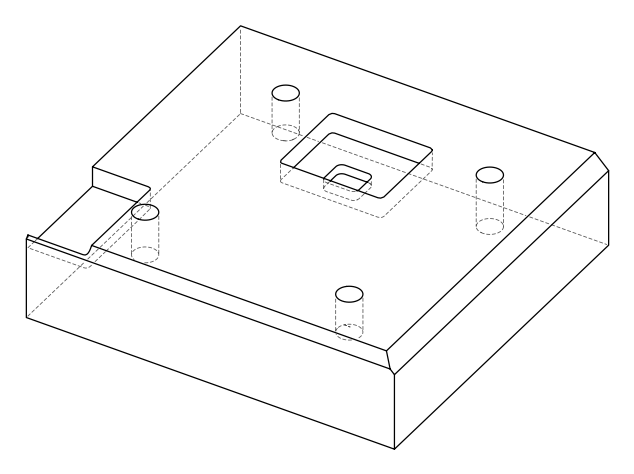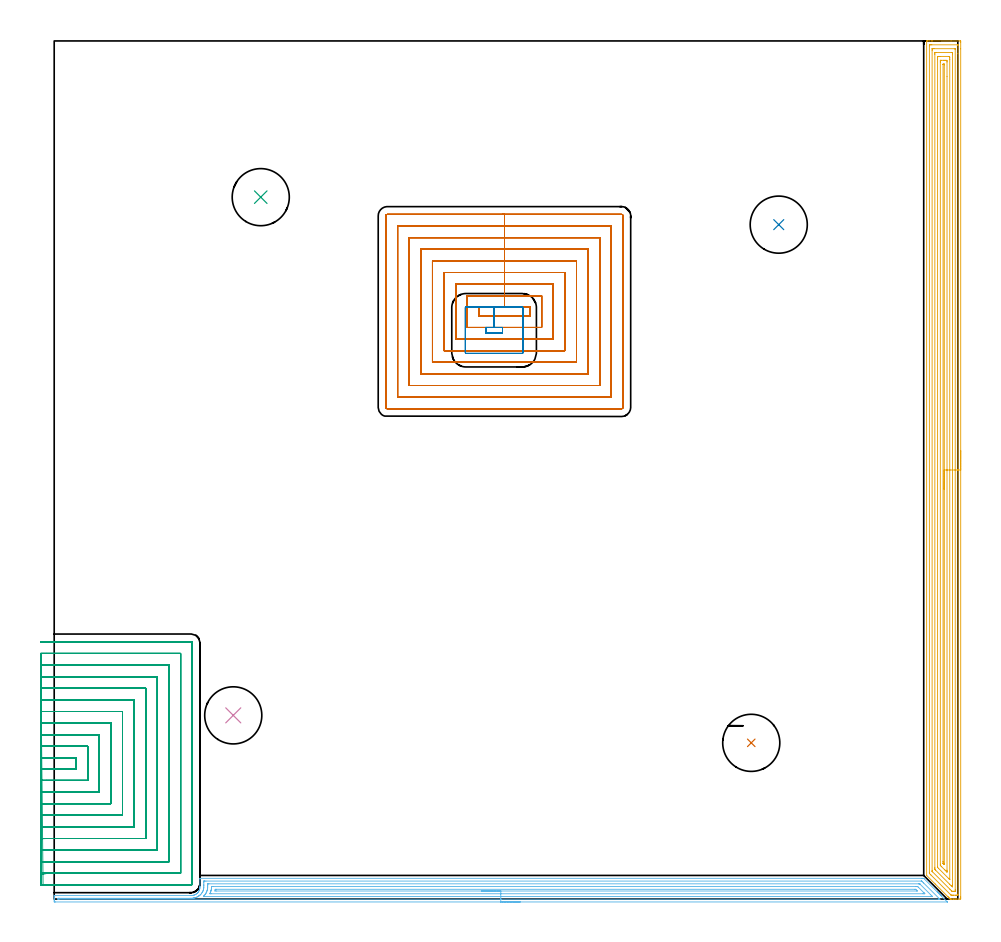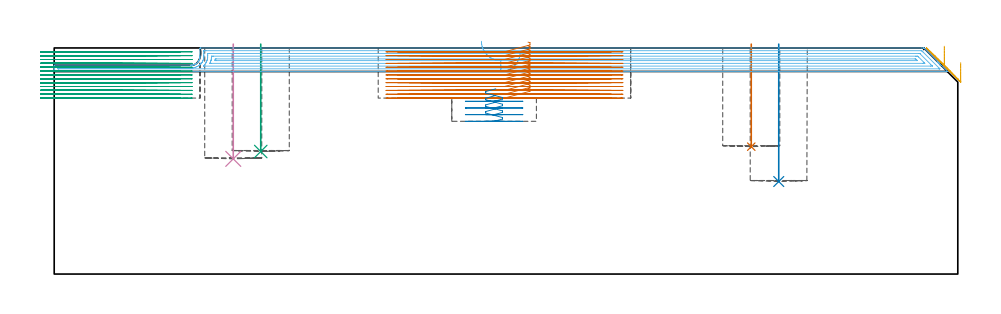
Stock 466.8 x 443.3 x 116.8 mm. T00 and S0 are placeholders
(PLAN: 9 operations, 4 tool changes, 187.9 min)
(1 INDEXABLE_INSERT_DRILL_BLIND_HOLE_FROM_SOLID | STEP1POCKET | NXT0302_030 | 0.21 min | 34587 mm3)
(2 INDEXABLE_INSERT_DRILL_BLIND_HOLE_FROM_SOLID_1 | STEP1POCKET_1 | NXT0302_030 | 0.29 min | 46883 mm3)
(3 INDEXABLE_INSERT_DRILL_BLIND_HOLE_FROM_SOLID_2 | STEP1POCKET_2 | NXT0302_030 | 0.22 min | 36291 mm3)
(4 INDEXABLE_INSERT_DRILL_BLIND_HOLE_FROM_SOLID_3 | STEP1POCKET_3 | NXT0302_030 | 0.24 min | 38890 mm3)
(5 AREA_MILL | FG_CHAMFER_SURFACE | UGT0205_001 | 24.81 min | 68722 mm3)
(6 AREA_MILL_1 | FG_CHAMFER_SURFACE_1 | UGT0205_001 | 16.61 min | 33669 mm3)
(7 MILL_RECTANGULAR_POCKET | POCKET_RECTANGULAR_STRAIGHT | NXT0201_009 | Follow Part, ap 2, ae 75% | 61.66 min | 365725 mm3)
(8 MILL_RECTANGULAR_POCKET_1 | POCKET_RECTANGULAR_STRAIGHT_1 | UGT0201_103 | Follow Part, ap 3.5, ae 75% | 1.54 min | 19278 mm3)
(9 MILL_SLOT | SLOT_PARTIAL_RECTANGULAR | NXT0201_009 | Follow Part, ap 2, ae 75% | 82.3 min | 257418 mm3)
(TOOL NXT0302_030 | Index. Insert Drill 29.5mm [880-D2950L32-03] | D29.5 PA176 FL89 Z2)
(TOOL UGT0205_001 | Chamfer Mill 20 x 3 x 45 deg. | D20 FL50 Z2)
(TOOL NXT0201_009 | ENDMILL 8mm [2P460-0800-NA 1630] | D8 FL26 Z6)
(TOOL UGT0201_103 | End Mill 14 mm | D14 FL19 Z2)
(OP 1 INDEXABLE_INSERT_DRILL_BLIND_HOLE_FROM_SOLID)
G17 G21 G94 G90
T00 M6
G54
G17 G0 G90 X360.1 Y80.7 S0 M3
G43 Z126.8 H1
G94 G81 G98 Z65.8 F250. R118.8
G80
M5
M2
(OP 2 INDEXABLE_INSERT_DRILL_BLIND_HOLE_FROM_SOLID_1)
G17 G21 G94 G90
T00 M6
G54
G17 G0 G90 X374.3 Y348.4 S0 M3
G43 Z126.8 H1
G94 G81 G98 Z47.8 F250. R118.8
G80
M5
M2
(OP 3 INDEXABLE_INSERT_DRILL_BLIND_HOLE_FROM_SOLID_2)
G17 G21 G94 G90
T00 M6
G54
G17 G0 G90 X106.7 Y362.6 S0 M3
G43 Z126.8 H1
G94 G81 G98 Z63.3 F250. R118.8
G80
M5
M2
(OP 4 INDEXABLE_INSERT_DRILL_BLIND_HOLE_FROM_SOLID_3)
G17 G21 G94 G90
T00 M6
G54
G17 G0 G90 X92.5 Y94.9 S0 M3
G43 Z126.8 H1
G94 G81 G98 Z59.5 F250. R118.8
G80
M5
M2
(OP 5 AREA_MILL)
G17 G21 G94 G90
T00 M6
G54
G17 G0 G90 X468.3 Y231.65 S1061 M3
G43 Z126.8 H0
Z109.2
G94 G1 Y231.612 Z108.328 F250.
Y231.498 Z107.463
Y231.309 Z106.612
Y231.047 Z105.78
Y230.713 Z104.974
Y230.31 Z104.2
Y229.842 Z103.464
Y229.31 Z102.772
Y228.721 Z102.129
Y228.078 Z101.54
Y227.386 Z101.008
Y226.65 Z100.54
Y225.876 Z100.137
Y225.07 Z99.803
Y224.238 Z99.541
Y223.386 Z99.352
Y222.522 Z99.238
Y221.65 Z99.2
Y1.065
X468.299 Y0.614 Z99.201
X468.295 Y0.177 Z99.202
X468.291 Y0.01 Z99.205
X467.864 Y0. Z99.632
X466.103 Z101.391
X465.553 Z101.944
X465.223 Z102.274
X464.673 Z102.824
X464.342 Z103.153
X463.681 Z103.818
X463.297 Z104.202
X463.049 Z104.444
X462.911 Z104.578
X462.896 Y0.007 Z104.593
X462.878 Y0.017 Z104.611
X462.815 Y0.082 Z104.678
X462.731 Y0.168 Z104.766
X462.581 Y0.316 Z104.914
X462.436 Y0.463 Z105.062
X462.285 Y0.614 Z105.213
X462.141 Y0.757 Z105.354
X462.002 Y0.897 Z105.496
X461.838 Y1.061 Z105.66
X461.701 Y1.197 Z105.795
X455.141 Y7.759 Z112.359
X450.717 Y12.183 Z116.781
X450.707 Y12.205 Z116.792
X450.7 Y12.224 Z116.8
Y443.136
X450.698 Y443.297 Z116.792
X451.026 Y443.3 Z116.474
X451.356 Z116.144
X452.017 Z115.478
X453.228 Z114.269
X453.778 Z113.717
X463.324 Z104.173
X467.864 Z99.634
X468.141 Y443.297 Z99.356
X468.292 Y443.29 Z99.206
X468.299 Y443.137 Z99.199
X468.3 Y442.686 Z99.2
Y439.232
Y221.65
X466.886 Z100.614
X466.885 Y2.5 Z100.615
X466.884 Y2.4 Z100.616
X466.879 Y2.013 Z100.621
X466.494 Y2.004 Z101.006
X466.103 Y2.001 Z101.397
X465.617 Y2. Z101.883
X464.737 Z102.763
X464.342 Y2.001 Z103.158
X463.854 Y2.003 Z103.646
X463.462 Y2.01 Z104.038
X463.337 Y2.024 Z104.163
X463.21 Y2.147 Z104.29
X462.951 Y2.4 Z104.549
X452.897 Y12.452 Z114.603
X452.236 Y13.117 Z115.264
X452.14 Y13.221 Z115.36
X452.121 Y13.246 Z115.379
X452.119 Y13.267 Z115.381
X452.116 Y13.316 Z115.384
X452.115 Y13.514 Z115.385
Y440.8
X452.116 Y440.9 Z115.384
X452.121 Y441.287 Z115.379
X452.506 Y441.296 Z114.994
X452.897 Y441.299 Z114.603
X453.383 Y441.3 Z114.117
X466.795 Y441.299 Z100.705
X466.825 Y441.298 Z100.675
X466.857 Y441.294 Z100.643
X466.877 Y441.291 Z100.623
X466.879 Y441.267 Z100.621
X466.885 Y441. Z100.615
X466.886 Y436.692 Z100.614
Y221.65
X465.472 Z102.028
X465.471 Y4.827 Z102.029
X465.467 Y4.186 Z102.033
X465.465 Y4.061 Z102.035
X465.461 Y4.01 Z102.039
X465.402 Y4.004 Z102.098
X465.223 Y4.002 Z102.277
X464.526 Y4. Z102.974
X464.342 Y4.002 Z103.158
X464.158 Y4.004 Z103.342
X463.799 Y4.012 Z103.701
X463.615 Y4.186 Z103.885
X463.462 Y4.338 Z104.038
X462.719 Y5.08 Z104.781
X453.778 Y14.022 Z113.722
X453.563 Y14.246 Z113.937
X453.539 Y14.272 Z113.961
X453.535 Y14.348 Z113.965
X453.531 Y14.482 Z113.969
X453.529 Y14.651 Z113.971
Y438.473
X453.533 Y439.114 Z113.967
X453.536 Y439.239 Z113.964
X453.539 Y439.291 Z113.961
X453.598 Y439.296 Z113.902
X453.778 Y439.298 Z113.722
X454.474 Y439.3 Z113.026
X465.039 Z102.461
X465.223 Y439.297 Z102.277
X465.406 Y439.293 Z102.094
X465.454 Y439.29 Z102.046
X465.465 Y439.262 Z102.035
X465.468 Y439.197 Z102.032
X465.47 Y439.114 Z102.03
X465.471 Y438.861 Z102.029
X465.472 Y221.65 Z102.028
X464.057 Z103.443
Y7.155
X464.055 Y6.866 Z103.445
X464.05 Y6.269 Z103.45
X463.462 Y6.795 Z104.038
X463.385 Y6.866 Z104.115
X462.581 Y7.667 Z104.919
X455.346 Y14.903 Z112.154
X455.148 Y15.107 Z112.352
X455.014 Y15.246 Z112.486
X454.949 Y15.324 Z112.551
X454.948 Y15.357 Z112.552
X454.945 Y15.506 Z112.555
X454.943 Y15.796 Z112.557
Y16.401
Y436.434
X454.947 Y437.035 Z112.553
X454.95 Y437.239 Z112.55
X454.957 Y437.29 Z112.543
X455.005 Y437.293 Z112.495
X455.112 Y437.296 Z112.388
X455.538 Y437.3 Z111.962
X463.489 Z104.011
X463.891 Y437.298 Z103.609
X463.991 Y437.294 Z103.509
X464.04 Y437.29 Z103.46
X464.051 Y437.284 Z103.449
X464.052 Y437.268 Z103.448
X464.055 Y437.169 Z103.445
X464.057 Y436.723 Z103.443
Y436.434
Y221.65
X462.643 Z104.857
Y10.313
X462.64 Y10.187 Z104.86
X462.637 Y10.105 Z104.863
X462.634 Y10.073 Z104.866
X462.628 Y10.077 Z104.872
X462.581 Y10.12 Z104.919
X462.26 Y10.438 Z105.24
X456.903 Y15.796 Z110.597
X456.419 Y16.288 Z111.081
X456.375 Y16.335 Z111.125
X456.364 Y16.502 Z111.136
X456.359 Y16.627 Z111.141
X456.357 Y16.69 Z111.143
Y433.818
X456.361 Y434.648 Z111.139
X456.363 Y434.705 Z111.137
X456.419 Y435.29 Z111.081
X456.66 Y435.296 Z110.84
X457.299 Y435.299 Z110.201
X457.537 Y435.3 Z109.963
X461.94 Y435.299 Z105.56
X462.581 Y435.29 Z104.919
X462.637 Y434.648 Z104.863
X462.64 Y434.589 Z104.86
X462.643 Y433.755 Z104.857
Y433.692
Y221.65
X461.229 Z106.271
Y14.903
X461.227 Y14.491 Z106.273
X461.223 Y14.01 Z106.277
X461.222 Y13.949 Z106.278
X461.147 Y14.01 Z106.353
X460.821 Y14.33 Z106.679
X460.244 Y14.903 Z107.256
X459.94 Y15.207 Z107.56
X458.458 Y16.69 Z109.042
X458.179 Y16.97 Z109.321
X457.877 Y17.279 Z109.623
X457.802 Y17.357 Z109.698
X457.778 Y17.398 Z109.722
X457.776 Y17.445 Z109.724
X457.774 Y17.583 Z109.726
X457.772 Y17.996 Z109.728
Y432.383
X457.774 Y432.862 Z109.726
X457.777 Y433.27 Z109.723
X457.781 Y433.291 Z109.719
X457.802 Y433.293 Z109.698
X457.856 Y433.297 Z109.644
X457.964 Y433.299 Z109.536
X458.179 Y433.3 Z109.321
X459.509 Z107.991
X459.94 Y433.299 Z107.56
X460.391 Y433.298 Z107.109
X460.821 Y433.29 Z106.679
X461.222 Y433.267 Z106.278
X461.226 Y432.862 Z106.274
X461.228 Y432.449 Z106.272
X461.229 Y424.995 Z106.271
Y221.65
X459.815 Z107.685
X459.814 Y18.476 Z107.686
X459.809 Y17.838 Z107.691
X459.808 Y17.808 Z107.692
X459.781 Y17.828 Z107.719
X459.688 Y17.916 Z107.812
X459.501 Y18.1 Z107.999
X459.315 Y18.29 Z108.185
X459.222 Y18.387 Z108.278
X459.192 Y18.434 Z108.308
X459.19 Y18.476 Z108.31
X459.188 Y18.603 Z108.312
X459.185 Y19.241 Z108.315
Y19.369
X459.186 Y431.076 Z108.314
X459.188 Y431.235 Z108.312
X459.19 Y431.274 Z108.31
X459.191 Y431.287 Z108.309
X459.207 Y431.29 Z108.293
X459.279 Y431.296 Z108.221
X459.39 Y431.298 Z108.11
X459.72 Y431.299 Z107.78
X459.779 Y431.296 Z107.721
X459.797 Y431.292 Z107.703
X459.808 Y431.287 Z107.692
X459.81 Y431.264 Z107.69
X459.813 Y431.205 Z107.687
X459.815 Y431.076 Z107.685
Y430.949
Y221.65
Y220.778 Z107.723
Y219.914 Z107.837
Y219.062 Z108.026
Y218.23 Z108.288
Y217.424 Z108.622
Y216.65 Z109.025
Y215.914 Z109.494
Y215.222 Z110.025
Y214.579 Z110.614
Y213.99 Z111.257
Y213.458 Z111.949
Y212.99 Z112.685
Y212.587 Z113.459
Y212.253 Z114.265
Y211.991 Z115.097
Y211.802 Z115.949
Y211.688 Z116.814
Y211.65 Z117.685
G0 Z126.8
M5
M2
(OP 6 AREA_MILL_1)
G17 G21 G94 G90
T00 M6
G54
G17 G0 G90 X240.7 Y-1.5 S1061 M3
G43 Z126.8 H0
Z114.6
G94 G1 X240.662 Z113.728 F250.
X240.548 Z112.863
X240.359 Z112.012
X240.097 Z111.18
X239.763 Z110.374
X239.36 Z109.6
X238.892 Z108.864
X238.361 Z108.172
X237.771 Z107.529
X237.128 Z106.939
X236.436 Z106.408
X235.7 Z105.94
X234.926 Z105.537
X234.12 Z105.203
X233.288 Z104.941
X232.437 Z104.752
X231.572 Z104.638
X230.7 Z104.6
X0.62
X0.222 Y-1.495 Z104.602
X0.01 Y-1.491 Z104.604
X0. Y-1.104 Z104.99
Y-0.567 Z105.53
Y-0.226 Z105.87
Y0.31 Z106.406
Y0.651 Z106.746
Y1.59 Z107.689
X0.004 Y1.697 Z107.789
X0.01 Y1.797 Z107.888
X0.174 Y1.8 Z107.9
X70.374 Y1.802 Z107.901
X70.939 Y1.805 Z107.905
X71.051 Y1.81 Z107.91
X71.162 Y1.821 Z107.92
X71.274 Y1.832 Z107.932
X71.723 Y1.906 Z108.005
X72.101 Y2.008 Z108.104
X72.167 Y2.025 Z108.122
X72.586 Y2.175 Z108.271
X72.781 Y2.266 Z108.365
X72.827 Y2.288 Z108.387
X73.06 Y2.412 Z108.511
X73.283 Y2.553 Z108.652
X73.497 Y2.708 Z108.807
X73.904 Y3.046 Z109.145
X73.953 Y3.092 Z109.191
X74.134 Y3.287 Z109.384
X74.186 Y3.35 Z109.448
X74.303 Y3.49 Z109.589
X74.467 Y3.722 Z109.822
X74.605 Y3.918 Z110.018
X74.762 Y4.191 Z110.288
X74.782 Y4.225 Z110.324
X74.846 Y4.336 Z110.435
X75.028 Y4.795 Z110.887
X75.157 Y5.226 Z111.323
X75.229 Y5.589 Z111.688
X75.243 Y5.664 Z111.763
X75.285 Y6.1 Z112.199
X75.298 Y6.536 Z112.636
X75.301 Y10.368 Z116.467
X75.31 Y10.694 Z116.792
X75.675 Y10.7 Z116.8
X448.271 Y10.695 Z116.795
X449.155 Y10.691 Z116.791
X449.164
X449.185 Y10.681 Z116.781
X449.211 Y10.663 Z116.763
X449.359 Y10.527 Z116.627
X456.173 Y3.722 Z109.819
X456.312 Y3.583 Z109.681
X456.47 Y3.426 Z109.524
X456.613 Y3.284 Z109.38
X456.759 Y3.137 Z109.235
X456.902 Y2.994 Z109.092
X457.052 Y2.845 Z108.94
X457.206 Y2.69 Z108.788
X457.334 Y2.563 Z108.661
X457.492 Y2.406 Z108.501
X457.653 Y2.244 Z108.342
X457.766 Y2.131 Z108.229
X457.931 Y1.967 Z108.062
X458.099 Y1.798 Z107.896
X458.286 Y1.611 Z107.71
X461.301 Y-1.4 Z104.699
X461.375 Y-1.478 Z104.62
X461.383 Y-1.495 Z104.603
X461.375 Y-1.499 Z104.599
X230.7 Y-1.5 Z104.6
Y-0.086 Z106.014
X2.407 Y-0.085 Z106.015
X2.262 Y-0.084 Z106.016
X2.051 Y-0.079 Z106.021
X2.009 Y-0.076 Z106.024
X2.005 Y-0.046 Z106.054
X2.003 Y-0.014 Z106.086
X2.001 Y0.173 Z106.273
X2.003 Y0.247 Z106.347
X2.008 Y0.327 Z106.427
X2.014 Y0.379 Z106.479
X2.037 Y0.38 Z106.48
X2.287 Y0.384 Z106.484
X2.407 Y0.385 Z106.485
X2.678 Y0.386 Z106.486
X70.112 Y0.387 Z106.487
X70.314 Y0.388 Z106.488
X70.58 Y0.391 Z106.491
X71.008 Y0.399 Z106.499
X71.208 Y0.407 Z106.507
X71.436 Y0.427 Z106.527
X71.97 Y0.5 Z106.6
X72.101 Y0.521 Z106.621
X72.213 Y0.542 Z106.642
X72.677 Y0.651 Z106.751
X72.995 Y0.744 Z106.844
X73.58 Y0.954 Z107.054
X73.888 Y1.097 Z107.197
X74.177 Y1.245 Z107.345
X74.654 Y1.529 Z107.629
X74.73 Y1.58 Z107.68
X74.782 Y1.617 Z107.717
X75.224 Y1.972 Z108.072
X75.379 Y2.1 Z108.2
X75.675 Y2.371 Z108.471
X75.693 Y2.389 Z108.489
X75.708 Y2.406 Z108.506
X76.093 Y2.874 Z108.974
X76.382 Y3.284 Z109.384
X76.456 Y3.395 Z109.495
X76.569 Y3.583 Z109.683
X76.767 Y3.967 Z110.067
X76.844 Y4.161 Z110.261
X77.008 Y4.608 Z110.708
X77.13 Y5.039 Z111.139
X77.185 Y5.311 Z111.411
X77.231 Y5.587 Z111.687
X77.264 Y5.916 Z112.016
X77.278 Y6.097 Z112.197
X77.295 Y6.794 Z112.894
X77.297 Y6.956 Z113.056
X77.298 Y7.671 Z113.771
X77.299 Y8.709 Z114.809
X77.309 Y9.276 Z115.376
X77.324 Y9.279 Z115.379
X77.369 Y9.282 Z115.382
X77.462 Y9.285 Z115.385
X77.606 Y9.286 Z115.386
X78.356
X447.898 Y9.28 Z115.38
X448.084 Y9.278 Z115.378
X448.13 Y9.276 Z115.376
X448.149 Y9.274 Z115.374
X448.174 Y9.253 Z115.353
X448.271 Y9.164 Z115.264
X448.889 Y8.549 Z114.649
X449.164 Y8.274 Z114.374
X457.206 Y0.241 Z106.341
X457.452 Y-0.008 Z106.092
X457.5 Y-0.061 Z106.039
X457.514 Y-0.078 Z106.022
X457.504 Y-0.08 Z106.02
X457.446 Y-0.083 Z106.017
X457.206 Y-0.085 Z106.015
X457.063 Y-0.086 Z106.014
X230.7
Y1.328 Z107.428
X77.462 Y1.329 Z107.429
X77.259 Y1.331 Z107.431
X77.123 Y1.333 Z107.433
X77.092 Y1.335 Z107.435
X77.13 Y1.375 Z107.475
X77.19 Y1.439 Z107.539
X77.279 Y1.529 Z107.629
X77.367 Y1.622 Z107.722
X77.462 Y1.728 Z107.828
X77.771 Y2.103 Z108.203
X77.998 Y2.406 Z108.506
X78.356 Y2.942 Z109.042
X78.48 Y3.161 Z109.261
X78.544 Y3.284 Z109.384
X78.682 Y3.56 Z109.66
X78.763 Y3.762 Z109.862
X78.91 Y4.161 Z110.261
X78.992 Y4.414 Z110.514
X79.152 Y5.039 Z111.139
X79.17 Y5.117 Z111.217
X79.249 Y5.633 Z111.733
X79.273 Y5.894 Z111.994
X79.274 Y5.916 Z112.016
X79.297 Y6.747 Z112.847
Y6.794 Z112.894
X79.298 Y7.671 Z113.771
X79.299 Y7.775 Z113.875
X79.301 Y7.827 Z113.927
X79.304 Y7.852 Z113.952
X79.307 Y7.86 Z113.96
X79.329 Y7.864 Z113.964
X79.735 Y7.869 Z113.969
X79.94 Y7.871 Z113.971
X446.484 Y7.866 Z113.966
X446.682 Y7.864 Z113.964
X447.078 Y7.859 Z113.959
X447.12 Y7.857 Z113.957
X447.133 Y7.848 Z113.948
X447.161 Y7.824 Z113.924
X447.214 Y7.774 Z113.874
X447.317 Y7.671 Z113.771
X452.738 Y2.257 Z108.357
X453.464 Y1.529 Z107.629
X453.632 Y1.356 Z107.456
X453.64 Y1.334 Z107.434
X452.738 Y1.329 Z107.429
X230.7 Y1.328 Z107.428
Y2.743 Z108.843
X81.037
X80.691 Y2.745 Z108.845
X80.497 Y2.75 Z108.85
X80.415 Y2.753 Z108.853
X80.497 Y2.936 Z109.036
X80.65 Y3.284 Z109.384
X80.755 Y3.56 Z109.66
X80.964 Y4.161 Z110.261
X80.981 Y4.215 Z110.315
X81.037 Y4.428 Z110.528
X81.149 Y4.928 Z111.028
X81.166 Y5.039 Z111.139
X81.251 Y5.706 Z111.806
X81.267 Y5.916 Z112.016
X81.288 Y6.233 Z112.333
X81.298 Y6.388 Z112.488
X81.309 Y6.45 Z112.55
X81.384 Y6.452 Z112.552
X81.93 Y6.456 Z112.556
X82.273 Y6.457 Z112.557
X445.045 Y6.452 Z112.552
X445.59 Y6.45 Z112.55
X445.942 Y6.448 Z112.548
X446.069 Y6.445 Z112.545
X446.332 Y6.198 Z112.298
X446.484 Y6.055 Z112.155
X449.259 Y3.284 Z109.384
X449.35 Y3.191 Z109.291
X449.522 Y3.014 Z109.114
X449.775 Y2.749 Z108.849
X449.711 Y2.747 Z108.847
X449.164 Y2.744 Z108.844
X448.821 Y2.743 Z108.843
X230.7
Y4.157 Z110.257
X83.722
X83.011 Y4.161 Z110.261
X83.131 Y4.736 Z110.836
X83.192 Y5.039 Z111.139
X83.713 Y5.043 Z111.143
X444.697 Y5.038 Z111.138
X444.92 Y5.033 Z111.133
X445.027 Y5.031 Z111.131
X445.23 Y4.849 Z110.949
X445.59 Y4.495 Z110.595
X445.918 Y4.161 Z110.261
X445.594 Y4.157 Z110.257
X230.7
X229.829 Z110.295
X228.964 Z110.409
X228.112 Z110.598
X227.28 Z110.86
X226.474 Z111.194
X225.7 Z111.597
X224.964 Z112.065
X224.272 Z112.596
X223.629 Z113.186
X223.04 Z113.829
X222.509 Z114.521
X222.04 Z115.257
X221.637 Z116.031
X221.303 Z116.837
X221.041 Z117.669
X220.852 Z118.52
X220.738 Z119.385
X220.7 Z120.257
G0 Z126.8
M5
M2
(OP 7 MILL_RECTANGULAR_POCKET)
G17 G21 G94 G90
T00 M6
G54
G17 G0 G90 X244.768 Y301.3 S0 M3
G43 Z126.8 H1
Z119.8
G94 G1 X245.8 Z119.524 F250.
Y305.7 Z118.345
X232.6 Z114.808
X219.4 F500.
Y301.3
X245.8
Y305.7
X232.6
Y311.7
X213.4
Y295.3
X251.8
Y311.7
X232.6
Y317.7
X207.4
Y289.3
X257.8
Y317.7
X232.6
Y323.7
X201.4
Y283.3
X263.8
Y323.7
X232.6
Y329.7
X195.4
Y277.3
X269.8
Y329.7
X232.6
Y335.7
X189.4
Y271.3
X275.8
Y335.7
X232.6
Y341.7
X183.4
Y265.3
X281.8
Y341.7
X232.6
Y347.7
X177.4
Y259.3
X287.8
Y347.7
X232.6
Y353.7
X172.1
G3 X171.4 Y353. R0.7
G1 Y254.
G3 X172.1 Y253.3 R0.7
G1 X293.1
G3 X293.8 Y254. R0.7
G1 Y353.
G3 X293.1 Y353.7 R0.7
G1 X232.6
X231.6
G0 X244.768 Y301.3 Z117.808
G1 X245.8 Z117.531 F250.
Y305.7 Z116.352
X232.6 Z112.815
X219.4 F500.
Y301.3
X245.8
Y305.7
X232.6
Y311.7
X213.4
Y295.3
X251.8
Y311.7
X232.6
Y317.7
X207.4
Y289.3
X257.8
Y317.7
X232.6
Y323.7
X201.4
Y283.3
X263.8
Y323.7
X232.6
Y329.7
X195.4
Y277.3
X269.8
Y329.7
X232.6
Y335.7
X189.4
Y271.3
X275.8
Y335.7
X232.6
Y341.7
X183.4
Y265.3
X281.8
Y341.7
X232.6
Y347.7
X177.4
Y259.3
X287.8
Y347.7
X232.6
Y353.7
X172.1
G3 X171.4 Y353. R0.7
G1 Y254.
G3 X172.1 Y253.3 R0.7
G1 X293.1
G3 X293.8 Y254. R0.7
G1 Y353.
G3 X293.1 Y353.7 R0.7
G1 X232.6
X231.6
G0 X244.768 Y301.3 Z115.815
G1 X245.8 Z115.539 F250.
Y305.7 Z114.36
X232.6 Z110.823
X219.4 F500.
Y301.3
X245.8
Y305.7
X232.6
Y311.7
X213.4
Y295.3
X251.8
Y311.7
X232.6
Y317.7
X207.4
Y289.3
X257.8
Y317.7
X232.6
Y323.7
X201.4
Y283.3
X263.8
Y323.7
X232.6
Y329.7
X195.4
Y277.3
X269.8
Y329.7
X232.6
Y335.7
X189.4
Y271.3
X275.8
Y335.7
X232.6
Y341.7
X183.4
Y265.3
X281.8
Y341.7
X232.6
Y347.7
X177.4
Y259.3
X287.8
Y347.7
X232.6
Y353.7
X172.1
G3 X171.4 Y353. R0.7
G1 Y254.
G3 X172.1 Y253.3 R0.7
G1 X293.1
G3 X293.8 Y254. R0.7
G1 Y353.
G3 X293.1 Y353.7 R0.7
G1 X232.6
X231.6
G0 X244.768 Y301.3 Z113.823
G1 X245.8 Z113.547 F250.
Y305.7 Z112.368
X232.6 Z108.831
X219.4 F500.
Y301.3
X245.8
Y305.7
X232.6
Y311.7
X213.4
Y295.3
X251.8
Y311.7
X232.6
Y317.7
X207.4
Y289.3
X257.8
Y317.7
X232.6
Y323.7
X201.4
Y283.3
X263.8
Y323.7
X232.6
Y329.7
X195.4
Y277.3
X269.8
Y329.7
X232.6
Y335.7
X189.4
Y271.3
X275.8
Y335.7
X232.6
Y341.7
X183.4
Y265.3
X281.8
Y341.7
X232.6
Y347.7
X177.4
Y259.3
X287.8
Y347.7
X232.6
Y353.7
X172.1
G3 X171.4 Y353. R0.7
G1 Y254.
G3 X172.1 Y253.3 R0.7
G1 X293.1
G3 X293.8 Y254. R0.7
G1 Y353.
G3 X293.1 Y353.7 R0.7
G1 X232.6
X231.6
G0 X244.768 Y301.3 Z111.831
G1 X245.8 Z111.554 F250.
Y305.7 Z110.375
X232.6 Z106.838
X219.4 F500.
Y301.3
X245.8
Y305.7
X232.6
Y311.7
X213.4
Y295.3
X251.8
Y311.7
X232.6
Y317.7
X207.4
Y289.3
X257.8
Y317.7
X232.6
Y323.7
X201.4
Y283.3
X263.8
Y323.7
X232.6
Y329.7
X195.4
Y277.3
X269.8
Y329.7
X232.6
Y335.7
X189.4
Y271.3
X275.8
Y335.7
X232.6
Y341.7
X183.4
Y265.3
X281.8
Y341.7
X232.6
Y347.7
X177.4
Y259.3
X287.8
Y347.7
X232.6
Y353.7
X172.1
G3 X171.4 Y353. R0.7
G1 Y254.
G3 X172.1 Y253.3 R0.7
G1 X293.1
G3 X293.8 Y254. R0.7
G1 Y353.
G3 X293.1 Y353.7 R0.7
G1 X232.6
X231.6
G0 X244.768 Y301.3 Z109.838
G1 X245.8 Z109.562 F250.
Y305.7 Z108.383
X232.6 Z104.846
X219.4 F500.
Y301.3
X245.8
Y305.7
X232.6
Y311.7
X213.4
Y295.3
X251.8
Y311.7
X232.6
Y317.7
X207.4
Y289.3
X257.8
Y317.7
X232.6
Y323.7
X201.4
Y283.3
X263.8
Y323.7
X232.6
Y329.7
X195.4
Y277.3
X269.8
Y329.7
X232.6
Y335.7
X189.4
Y271.3
X275.8
Y335.7
X232.6
Y341.7
X183.4
Y265.3
X281.8
Y341.7
X232.6
Y347.7
X177.4
Y259.3
X287.8
Y347.7
X232.6
Y353.7
X172.1
G3 X171.4 Y353. R0.7
G1 Y254.
G3 X172.1 Y253.3 R0.7
G1 X293.1
G3 X293.8 Y254. R0.7
G1 Y353.
G3 X293.1 Y353.7 R0.7
G1 X232.6
X231.6
G0 X244.768 Y301.3 Z107.846
G1 X245.8 Z107.57 F250.
Y305.7 Z106.391
X232.6 Z102.854
X219.4 F500.
Y301.3
X245.8
Y305.7
X232.6
Y311.7
X213.4
Y295.3
X251.8
Y311.7
X232.6
Y317.7
X207.4
Y289.3
X257.8
Y317.7
X232.6
Y323.7
X201.4
Y283.3
X263.8
Y323.7
X232.6
Y329.7
X195.4
Y277.3
X269.8
Y329.7
X232.6
Y335.7
X189.4
Y271.3
X275.8
Y335.7
X232.6
Y341.7
X183.4
Y265.3
X281.8
Y341.7
X232.6
Y347.7
X177.4
Y259.3
X287.8
Y347.7
X232.6
Y353.7
X172.1
G3 X171.4 Y353. R0.7
G1 Y254.
G3 X172.1 Y253.3 R0.7
G1 X293.1
G3 X293.8 Y254. R0.7
G1 Y353.
G3 X293.1 Y353.7 R0.7
G1 X232.6
X231.6
G0 X244.768 Y301.3 Z105.854
G1 X245.8 Z105.577 F250.
Y305.7 Z104.398
X232.6 Z100.862
X219.4 F500.
Y301.3
X245.8
Y305.7
X232.6
Y311.7
X213.4
Y295.3
X251.8
Y311.7
X232.6
Y317.7
X207.4
Y289.3
X257.8
Y317.7
X232.6
Y323.7
X201.4
Y283.3
X263.8
Y323.7
X232.6
Y329.7
X195.4
Y277.3
X269.8
Y329.7
X232.6
Y335.7
X189.4
Y271.3
X275.8
Y335.7
X232.6
Y341.7
X183.4
Y265.3
X281.8
Y341.7
X232.6
Y347.7
X177.4
Y259.3
X287.8
Y347.7
X232.6
Y353.7
X172.1
G3 X171.4 Y353. R0.7
G1 Y254.
G3 X172.1 Y253.3 R0.7
G1 X293.1
G3 X293.8 Y254. R0.7
G1 Y353.
G3 X293.1 Y353.7 R0.7
G1 X232.6
X231.6
G0 X244.768 Y301.3 Z103.862
G1 X245.8 Z103.585 F250.
Y305.7 Z102.406
X232.6 Z98.869
X219.4 F500.
Y301.3
X245.8
Y305.7
X232.6
Y311.7
X213.4
Y295.3
X251.8
Y311.7
X232.6
Y317.7
X207.4
Y289.3
X257.8
Y317.7
X232.6
Y323.7
X201.4
Y283.3
X263.8
Y323.7
X232.6
Y329.7
X195.4
Y277.3
X269.8
Y329.7
X232.6
Y335.7
X189.4
Y271.3
X275.8
Y335.7
X232.6
Y341.7
X183.4
Y265.3
X281.8
Y341.7
X232.6
Y347.7
X177.4
Y259.3
X287.8
Y347.7
X232.6
Y353.7
X172.1
G3 X171.4 Y353. R0.7
G1 Y254.
G3 X172.1 Y253.3 R0.7
G1 X293.1
G3 X293.8 Y254. R0.7
G1 Y353.
G3 X293.1 Y353.7 R0.7
G1 X232.6
X231.6
G0 X244.768 Y301.3 Z101.869
G1 X245.8 Z101.593 F250.
Y305.7 Z100.414
X232.6 Z96.877
X219.4 F500.
Y301.3
X245.8
Y305.7
X232.6
Y311.7
X213.4
Y295.3
X251.8
Y311.7
X232.6
Y317.7
X207.4
Y289.3
X257.8
Y317.7
X232.6
Y323.7
X201.4
Y283.3
X263.8
Y323.7
X232.6
Y329.7
X195.4
Y277.3
X269.8
Y329.7
X232.6
Y335.7
X189.4
Y271.3
X275.8
Y335.7
X232.6
Y341.7
X183.4
Y265.3
X281.8
Y341.7
X232.6
Y347.7
X177.4
Y259.3
X287.8
Y347.7
X232.6
Y353.7
X172.1
G3 X171.4 Y353. R0.7
G1 Y254.
G3 X172.1 Y253.3 R0.7
G1 X293.1
G3 X293.8 Y254. R0.7
G1 Y353.
G3 X293.1 Y353.7 R0.7
G1 X232.6
X231.6
G0 X244.768 Y301.3 Z99.877
G1 X245.8 Z99.601 F250.
Y305.7 Z98.422
X232.6 Z94.885
X219.4 F500.
Y301.3
X245.8
Y305.7
X232.6
Y311.7
X213.4
Y295.3
X251.8
Y311.7
X232.6
Y317.7
X207.4
Y289.3
X257.8
Y317.7
X232.6
Y323.7
X201.4
Y283.3
X263.8
Y323.7
X232.6
Y329.7
X195.4
Y277.3
X269.8
Y329.7
X232.6
Y335.7
X189.4
Y271.3
X275.8
Y335.7
X232.6
Y341.7
X183.4
Y265.3
X281.8
Y341.7
X232.6
Y347.7
X177.4
Y259.3
X287.8
Y347.7
X232.6
Y353.7
X172.1
G3 X171.4 Y353. R0.7
G1 Y254.
G3 X172.1 Y253.3 R0.7
G1 X293.1
G3 X293.8 Y254. R0.7
G1 Y353.
G3 X293.1 Y353.7 R0.7
G1 X232.6
X231.6
G0 X244.768 Y301.3 Z97.885
G1 X245.8 Z97.608 F250.
Y305.7 Z96.429
X232.6 Z92.892
X219.4 F500.
Y301.3
X245.8
Y305.7
X232.6
Y311.7
X213.4
Y295.3
X251.8
Y311.7
X232.6
Y317.7
X207.4
Y289.3
X257.8
Y317.7
X232.6
Y323.7
X201.4
Y283.3
X263.8
Y323.7
X232.6
Y329.7
X195.4
Y277.3
X269.8
Y329.7
X232.6
Y335.7
X189.4
Y271.3
X275.8
Y335.7
X232.6
Y341.7
X183.4
Y265.3
X281.8
Y341.7
X232.6
Y347.7
X177.4
Y259.3
X287.8
Y347.7
X232.6
Y353.7
X172.1
G3 X171.4 Y353. R0.7
G1 Y254.
G3 X172.1 Y253.3 R0.7
G1 X293.1
G3 X293.8 Y254. R0.7
G1 Y353.
G3 X293.1 Y353.7 R0.7
G1 X232.6
X231.6
G0 X244.768 Y301.3 Z95.892
G1 X245.8 Z95.616 F250.
Y305.7 Z94.437
X232.6 Z90.9
X219.4 F500.
Y301.3
X245.8
Y305.7
X232.6
Y311.7
X213.4
Y295.3
X251.8
Y311.7
X232.6
Y317.7
X207.4
Y289.3
X257.8
Y317.7
X232.6
Y323.7
X201.4
Y283.3
X263.8
Y323.7
X232.6
Y329.7
X195.4
Y277.3
X269.8
Y329.7
X232.6
Y335.7
X189.4
Y271.3
X275.8
Y335.7
X232.6
Y341.7
X183.4
Y265.3
X281.8
Y341.7
X232.6
Y347.7
X177.4
Y259.3
X287.8
Y347.7
X232.6
Y353.7
X172.1
G3 X171.4 Y353. R0.7
G1 Y254.
G3 X172.1 Y253.3 R0.7
G1 X293.1
G3 X293.8 Y254. R0.7
G1 Y353.
G3 X293.1 Y353.7 R0.7
G1 X232.6
X231.6
G0 Z126.8
M5
M2
(OP 8 MILL_RECTANGULAR_POCKET_1)
G17 G21 G94 G90
T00 M6
G54
G17 G0 G90 X228.105 Y295.3 S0 M3
G43 Z126.8 H0
Z95.682
G94 G1 X222.9 Z94.287 F250.
Y292.4 Z93.51
X231.6 Z91.179
Y295.3 Z90.402
X227.25 Z89.236
X222.9 F500.
Y292.4
X231.6
Y295.3
X227.25
Y305.8
X212.7
G3 X212.4 Y305.5 R0.3
G1 Y282.2
G3 X212.7 Y281.9 R0.3
G1 X241.8
G3 X242.1 Y282.2 R0.3
G1 Y305.5
G3 X241.8 Y305.8 R0.3
G1 X227.25
X226.25
G0 X228.105 Y295.3 Z92.236
G1 X222.9 Z90.842 F250.
Y292.4 Z90.065
X231.6 Z87.734
Y295.3 Z86.956
X227.25 Z85.791
X222.9 F500.
Y292.4
X231.6
Y295.3
X227.25
Y305.8
X212.7
G3 X212.4 Y305.5 R0.3
G1 Y282.2
G3 X212.7 Y281.9 R0.3
G1 X241.8
G3 X242.1 Y282.2 R0.3
G1 Y305.5
G3 X241.8 Y305.8 R0.3
G1 X227.25
X226.25
G0 X228.105 Y295.3 Z88.791
G1 X222.9 Z87.396 F250.
Y292.4 Z86.619
X231.6 Z84.288
Y295.3 Z83.511
X227.25 Z82.345
X222.9 F500.
Y292.4
X231.6
Y295.3
X227.25
Y305.8
X212.7
G3 X212.4 Y305.5 R0.3
G1 Y282.2
G3 X212.7 Y281.9 R0.3
G1 X241.8
G3 X242.1 Y282.2 R0.3
G1 Y305.5
G3 X241.8 Y305.8 R0.3
G1 X227.25
X226.25
G0 X228.105 Y295.3 Z85.345
G1 X222.9 Z83.951 F250.
Y292.4 Z83.174
X231.6 Z80.843
Y295.3 Z80.066
X227.25 Z78.9
X222.9 F500.
Y292.4
X231.6
Y295.3
X227.25
Y305.8
X212.7
G3 X212.4 Y305.5 R0.3
G1 Y282.2
G3 X212.7 Y281.9 R0.3
G1 X241.8
G3 X242.1 Y282.2 R0.3
G1 Y305.5
G3 X241.8 Y305.8 R0.3
G1 X227.25
X226.25
G0 Z126.8
M5
M2
(OP 9 MILL_SLOT)
G17 G21 G94 G90
T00 M6
G54
G17 G0 G90 X-6.999 Y67.224 S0 M3
G43 Z126.8 H1
Z114.808
G94 G1 X-4. Y67.287 F250.
G2 X-2.747 Y67.3 R60. F500.
G1 X11.3
Y72.9
X-4.
X-7. F250.
X-6.999 Y61.216
X-4. Y61.285
G2 X-2.747 Y61.3 R54. F500.
G1 X17.3
Y78.9
X-4.
X-7. F250.
X-6.999 Y55.205
X-4. Y55.284
G2 X-2.747 Y55.3 R48. F500.
G1 X23.3
Y84.9
X-4.
X-7. F250.
X-6.999 Y49.192
X-4. Y49.281
G2 X-2.747 Y49.3 R42. F500.
G1 X29.3
Y90.9
X-4.
X-7. F250.
X-6.998 Y43.174
X-4. Y43.278
G2 X-2.747 Y43.3 R36. F500.
G1 X35.3
Y96.9
X-4.
X-7. F250.
X-6.997 Y37.149
X-4. Y37.274
G2 X-2.747 Y37.3 R30. F500.
G1 X41.3
Y102.9
X-4.
X-7. F250.
X-6.996 Y31.111
X-4. Y31.267
G2 X-2.747 Y31.3 R24. F500.
G1 X47.3
Y108.9
X-4.
X-7. F250.
X-6.993 Y25.047
X-4. Y25.256
G2 X-2.747 Y25.3 R18. F500.
G1 X53.3
Y114.9
X-4.
X-7. F250.
X-6.984 Y18.921
X-4. Y19.234
G2 X-2.747 Y19.3 R12. F500.
G1 X59.3
Y120.9
X-4.
X-7. F250.
X-6.934 Y12.541
X-4. Y13.168
G2 X-2.747 Y13.3 R6. F500.
G1 X65.3
Y126.9
X-4.
X-7. F250.
X-5.747 Y7.3
X-2.747
X70.8 F500.
G3 X71.3 Y7.8 R0.5
G1 Y132.4
G3 X70.8 Y132.9 R0.5
G1 X-4.
X-7. F250.
G0 Y67.295 Z112.815
G1 X-4. Y67.3
X-3.894 F500.
X11.3
Y72.9
X-4.
X-7. F250.
Y61.294
X-4. Y61.3
X-3.894 F500.
X17.3
Y78.9
X-4.
X-7. F250.
Y55.293
X-4. Y55.3
X-3.894 F500.
X23.3
Y84.9
X-4.
X-7. F250.
Y49.292
X-4. Y49.3
X-3.894 F500.
X29.3
Y90.9
X-4.
X-7. F250.
Y43.291
X-4. Y43.3
X-3.894 F500.
X35.3
Y96.9
X-4.
X-7. F250.
Y37.289
X-4. Y37.3
X-3.894 F500.
X41.3
Y102.9
X-4.
X-7. F250.
Y31.286
X-4. Y31.3
X-3.894 F500.
X47.3
Y108.9
X-4.
X-7. F250.
Y25.282
X-4. Y25.3
X-3.894 F500.
X53.3
Y114.9
X-4.
X-7. F250.
Y19.273
X-4. Y19.3
X-3.894 F500.
X59.3
Y120.9
X-4.
X-7. F250.
Y13.246
X-4. Y13.299
X-3.894 Y13.3 F500.
X65.3
Y126.9
X-4.
X-7. F250.
X-6.894 Y7.3
X-3.894
X70.8 F500.
G3 X71.3 Y7.8 R0.5
G1 Y132.4
G3 X70.8 Y132.9 R0.5
G1 X-4.
X-7. F250.
G0 Y67.3 Z110.823
G1 X-4.
X11.3 F500.
Y72.9
X-4.
X-7. F250.
Y61.3
X-4.
X17.3 F500.
Y78.9
X-4.
X-7. F250.
Y55.3
X-4.
X23.3 F500.
Y84.9
X-4.
X-7. F250.
Y49.3
X-4.
X29.3 F500.
Y90.9
X-4.
X-7. F250.
Y43.3
X-4.
X35.3 F500.
Y96.9
X-4.
X-7. F250.
Y37.3
X-4.
X41.3 F500.
Y102.9
X-4.
X-7. F250.
Y31.3
X-4.
X47.3 F500.
Y108.9
X-4.
X-7. F250.
Y25.3
X-4.
X53.3 F500.
Y114.9
X-4.
X-7. F250.
Y19.3
X-4.
X59.3 F500.
Y120.9
X-4.
X-7. F250.
Y13.3
X-4.
X65.3 F500.
Y126.9
X-4.
X-7. F250.
Y7.3
X-4.
X70.8 F500.
G3 X71.3 Y7.8 R0.5
G1 Y132.4
G3 X70.8 Y132.9 R0.5
G1 X-4.
X-7. F250.
G0 Y67.3 Z108.831
G1 X-4.
X11.3 F500.
Y72.9
X-4.
X-7. F250.
Y61.3
X-4.
X17.3 F500.
Y78.9
X-4.
X-7. F250.
Y55.3
X-4.
X23.3 F500.
Y84.9
X-4.
X-7. F250.
Y49.3
X-4.
X29.3 F500.
Y90.9
X-4.
X-7. F250.
Y43.3
X-4.
X35.3 F500.
Y96.9
X-4.
X-7. F250.
Y37.3
X-4.
X41.3 F500.
Y102.9
X-4.
X-7. F250.
Y31.3
X-4.
X47.3 F500.
Y108.9
X-4.
X-7. F250.
Y25.3
X-4.
X53.3 F500.
Y114.9
X-4.
X-7. F250.
Y19.3
X-4.
X59.3 F500.
Y120.9
X-4.
X-7. F250.
Y13.3
X-4.
X65.3 F500.
Y126.9
X-4.
X-7. F250.
Y7.3
X-4.
X70.8 F500.
G3 X71.3 Y7.8 R0.5
G1 Y132.4
G3 X70.8 Y132.9 R0.5
G1 X-4.
X-7. F250.
G0 Y67.3 Z106.838
G1 X-4.
X11.3 F500.
Y72.9
X-4.
X-7. F250.
Y61.3
X-4.
X17.3 F500.
Y78.9
X-4.
X-7. F250.
Y55.3
X-4.
X23.3 F500.
Y84.9
X-4.
X-7. F250.
Y49.3
X-4.
X29.3 F500.
Y90.9
X-4.
X-7. F250.
Y43.3
X-4.
X35.3 F500.
Y96.9
X-4.
X-7. F250.
Y37.3
X-4.
X41.3 F500.
Y102.9
X-4.
X-7. F250.
Y31.3
X-4.
X47.3 F500.
Y108.9
X-4.
X-7. F250.
Y25.3
X-4.
X53.3 F500.
Y114.9
X-4.
X-7. F250.
Y19.3
X-4.
X59.3 F500.
Y120.9
X-4.
X-7. F250.
Y13.3
X-4.
X65.3 F500.
Y126.9
X-4.
X-7. F250.
Y7.3
X-4.
X70.8 F500.
G3 X71.3 Y7.8 R0.5
G1 Y132.4
G3 X70.8 Y132.9 R0.5
G1 X-4.
X-7. F250.
G0 Y67.3 Z104.846
G1 X-4.
X11.3 F500.
Y72.9
X-4.
X-7. F250.
Y61.3
X-4.
X17.3 F500.
Y78.9
X-4.
X-7. F250.
Y55.3
X-4.
X23.3 F500.
Y84.9
X-4.
X-7. F250.
Y49.3
X-4.
X29.3 F500.
Y90.9
X-4.
X-7. F250.
Y43.3
X-4.
X35.3 F500.
Y96.9
X-4.
X-7. F250.
Y37.3
X-4.
X41.3 F500.
Y102.9
X-4.
X-7. F250.
Y31.3
X-4.
X47.3 F500.
Y108.9
X-4.
X-7. F250.
Y25.3
X-4.
X53.3 F500.
Y114.9
X-4.
X-7. F250.
Y19.3
X-4.
X59.3 F500.
Y120.9
X-4.
X-7. F250.
Y13.3
X-4.
X65.3 F500.
Y126.9
X-4.
X-7. F250.
Y7.3
X-4.
X70.8 F500.
G3 X71.3 Y7.8 R0.5
G1 Y132.4
G3 X70.8 Y132.9 R0.5
G1 X-4.
X-7. F250.
G0 Y67.3 Z102.854
G1 X-4.
X11.3 F500.
Y72.9
X-4.
X-7. F250.
Y61.3
X-4.
X17.3 F500.
Y78.9
X-4.
X-7. F250.
Y55.3
X-4.
X23.3 F500.
Y84.9
X-4.
X-7. F250.
Y49.3
X-4.
X29.3 F500.
Y90.9
X-4.
X-7. F250.
Y43.3
X-4.
X35.3 F500.
Y96.9
X-4.
X-7. F250.
Y37.3
X-4.
X41.3 F500.
Y102.9
X-4.
X-7. F250.
Y31.3
X-4.
X47.3 F500.
Y108.9
X-4.
X-7. F250.
Y25.3
X-4.
X53.3 F500.
Y114.9
X-4.
X-7. F250.
Y19.3
X-4.
X59.3 F500.
Y120.9
X-4.
X-7. F250.
Y13.3
X-4.
X65.3 F500.
Y126.9
X-4.
X-7. F250.
Y7.3
X-4.
X70.8 F500.
G3 X71.3 Y7.8 R0.5
G1 Y132.4
G3 X70.8 Y132.9 R0.5
G1 X-4.
X-7. F250.
G0 Y67.3 Z100.862
G1 X-4.
X11.3 F500.
Y72.9
X-4.
X-7. F250.
Y61.3
X-4.
X17.3 F500.
Y78.9
X-4.
X-7. F250.
Y55.3
X-4.
X23.3 F500.
Y84.9
X-4.
X-7. F250.
Y49.3
X-4.
X29.3 F500.
Y90.9
X-4.
X-7. F250.
Y43.3
X-4.
X35.3 F500.
Y96.9
X-4.
X-7. F250.
Y37.3
X-4.
X41.3 F500.
Y102.9
X-4.
X-7. F250.
Y31.3
X-4.
X47.3 F500.
Y108.9
X-4.
X-7. F250.
Y25.3
X-4.
X53.3 F500.
Y114.9
X-4.
X-7. F250.
Y19.3
X-4.
X59.3 F500.
Y120.9
X-4.
X-7. F250.
Y13.3
X-4.
X65.3 F500.
Y126.9
X-4.
X-7. F250.
Y7.3
X-4.
X70.8 F500.
G3 X71.3 Y7.8 R0.5
G1 Y132.4
G3 X70.8 Y132.9 R0.5
G1 X-4.
X-7. F250.
G0 Y67.3 Z98.869
G1 X-4.
X11.3 F500.
Y72.9
X-4.
X-7. F250.
Y61.3
X-4.
X17.3 F500.
Y78.9
X-4.
X-7. F250.
Y55.3
X-4.
X23.3 F500.
Y84.9
X-4.
X-7. F250.
Y49.3
X-4.
X29.3 F500.
Y90.9
X-4.
X-7. F250.
Y43.3
X-4.
X35.3 F500.
Y96.9
X-4.
X-7. F250.
Y37.3
X-4.
X41.3 F500.
Y102.9
X-4.
X-7. F250.
Y31.3
X-4.
X47.3 F500.
Y108.9
X-4.
X-7. F250.
Y25.3
X-4.
X53.3 F500.
Y114.9
X-4.
X-7. F250.
Y19.3
X-4.
X59.3 F500.
Y120.9
X-4.
X-7. F250.
Y13.3
X-4.
X65.3 F500.
Y126.9
X-4.
X-7. F250.
Y7.3
X-4.
X70.8 F500.
G3 X71.3 Y7.8 R0.5
G1 Y132.4
G3 X70.8 Y132.9 R0.5
G1 X-4.
X-7. F250.
G0 Y67.3 Z96.877
G1 X-4.
X11.3 F500.
Y72.9
X-4.
X-7. F250.
Y61.3
X-4.
X17.3 F500.
Y78.9
X-4.
X-7. F250.
Y55.3
X-4.
X23.3 F500.
Y84.9
X-4.
X-7. F250.
Y49.3
X-4.
X29.3 F500.
Y90.9
X-4.
X-7. F250.
Y43.3
X-4.
X35.3 F500.
Y96.9
X-4.
X-7. F250.
Y37.3
X-4.
X41.3 F500.
Y102.9
X-4.
X-7. F250.
Y31.3
X-4.
X47.3 F500.
Y108.9
X-4.
X-7. F250.
Y25.3
X-4.
X53.3 F500.
Y114.9
X-4.
X-7. F250.
Y19.3
X-4.
X59.3 F500.
Y120.9
X-4.
X-7. F250.
Y13.3
X-4.
X65.3 F500.
Y126.9
X-4.
X-7. F250.
Y7.3
X-4.
X70.8 F500.
G3 X71.3 Y7.8 R0.5
G1 Y132.4
G3 X70.8 Y132.9 R0.5
G1 X-4.
X-7. F250.
G0 Y67.3 Z94.885
G1 X-4.
X11.3 F500.
Y72.9
X-4.
X-7. F250.
Y61.3
X-4.
X17.3 F500.
Y78.9
X-4.
X-7. F250.
Y55.3
X-4.
X23.3 F500.
Y84.9
X-4.
X-7. F250.
Y49.3
X-4.
X29.3 F500.
Y90.9
X-4.
X-7. F250.
Y43.3
X-4.
X35.3 F500.
Y96.9
X-4.
X-7. F250.
Y37.3
X-4.
X41.3 F500.
Y102.9
X-4.
X-7. F250.
Y31.3
X-4.
X47.3 F500.
Y108.9
X-4.
X-7. F250.
Y25.3
X-4.
X53.3 F500.
Y114.9
X-4.
X-7. F250.
Y19.3
X-4.
X59.3 F500.
Y120.9
X-4.
X-7. F250.
Y13.3
X-4.
X65.3 F500.
Y126.9
X-4.
X-7. F250.
Y7.3
X-4.
X70.8 F500.
G3 X71.3 Y7.8 R0.5
G1 Y132.4
G3 X70.8 Y132.9 R0.5
G1 X-4.
X-7. F250.
G0 Y67.3 Z92.892
G1 X-4.
X11.3 F500.
Y72.9
X-4.
X-7. F250.
Y61.3
X-4.
X17.3 F500.
Y78.9
X-4.
X-7. F250.
Y55.3
X-4.
X23.3 F500.
Y84.9
X-4.
X-7. F250.
Y49.3
X-4.
X29.3 F500.
Y90.9
X-4.
X-7. F250.
Y43.3
X-4.
X35.3 F500.
Y96.9
X-4.
X-7. F250.
Y37.3
X-4.
X41.3 F500.
Y102.9
X-4.
X-7. F250.
Y31.3
X-4.
X47.3 F500.
Y108.9
X-4.
X-7. F250.
Y25.3
X-4.
X53.3 F500.
Y114.9
X-4.
X-7. F250.
Y19.3
X-4.
X59.3 F500.
Y120.9
X-4.
X-7. F250.
Y13.3
X-4.
X65.3 F500.
Y126.9
X-4.
X-7. F250.
Y7.3
X-4.
X70.8 F500.
G3 X71.3 Y7.8 R0.5
G1 Y132.4
G3 X70.8 Y132.9 R0.5
G1 X-4.
X-7. F250.
G0 Y67.3 Z90.9
G1 X-4.
X11.3 F500.
Y72.9
X-4.
X-7. F250.
Y61.3
X-4.
X17.3 F500.
Y78.9
X-4.
X-7. F250.
Y55.3
X-4.
X23.3 F500.
Y84.9
X-4.
X-7. F250.
Y49.3
X-4.
X29.3 F500.
Y90.9
X-4.
X-7. F250.
Y43.3
X-4.
X35.3 F500.
Y96.9
X-4.
X-7. F250.
Y37.3
X-4.
X41.3 F500.
Y102.9
X-4.
X-7. F250.
Y31.3
X-4.
X47.3 F500.
Y108.9
X-4.
X-7. F250.
Y25.3
X-4.
X53.3 F500.
Y114.9
X-4.
X-7. F250.
Y19.3
X-4.
X59.3 F500.
Y120.9
X-4.
X-7. F250.
Y13.3
X-4.
X65.3 F500.
Y126.9
X-4.
X-7. F250.
Y7.3
X-4.
X70.8 F500.
G3 X71.3 Y7.8 R0.5
G1 Y132.4
G3 X70.8 Y132.9 R0.5
G1 X-4.
X-7. F250.
G0 Z126.8
M5
M2
